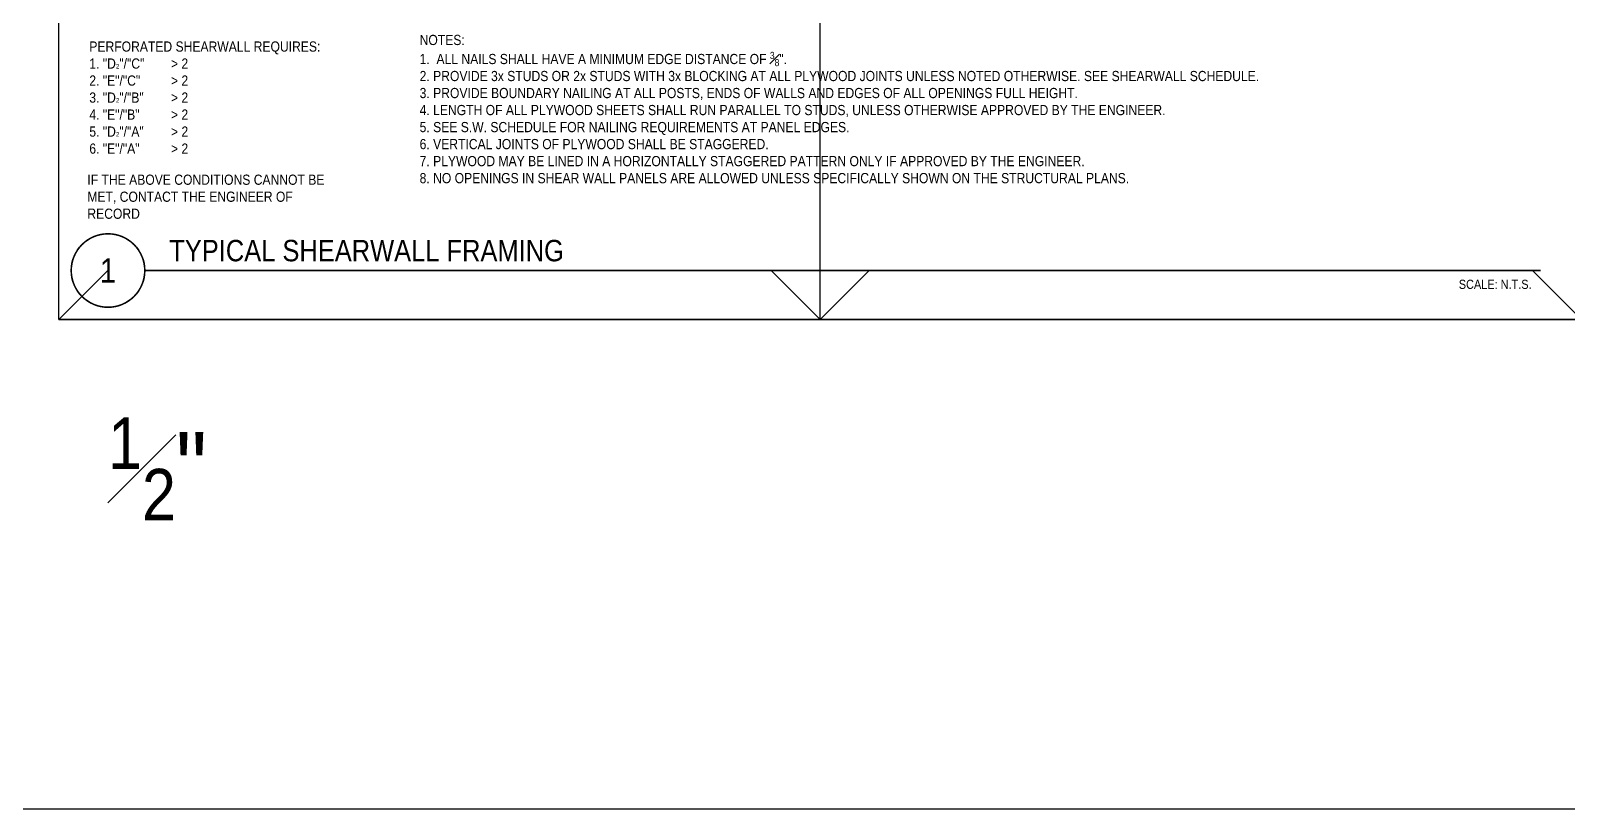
# Model space of a CAD drawing. Header units: inches. Extents: x -16404 to 14624, y -1591 to 16152.
# Drawn here: x -9135.3 to -8759, y 2760 to 2950.8 of the extents above; entities that cross this region are included whole.
import ezdxf
from ezdxf.enums import TextEntityAlignment as Align

# ---------------------------------------------------------------- set-up
doc = ezdxf.new("R2010")
doc.units = ezdxf.units.IN
doc.header["$LTSCALE"] = 24
doc.header["$MEASUREMENT"] = 0
doc.linetypes.add('DASHED2', pattern=[0.375, 0.25, -0.125])
doc.layers.get('0').update_dxf_attribs({"linetype": 'CONTINUOUS'})
doc.layers.add('S-ANNO-GRID-NONPLOT', color=251, linetype='CONTINUOUS', plot=False)
doc.layers.add('S-ANNO-NONPLOT', color=253, linetype='CONTINUOUS', plot=False)
doc.layers.add('S-ANNO-NOTE', color=4, linetype='CONTINUOUS')
doc.styles.add('Arial', font='arial.ttf', dxfattribs={"width": 0.85})

# ---------------------------------------------------------------- blocks, each defined once
blk = doc.blocks.new('*U286')
at = {"const_width": 0.375}
for points in [[(-9, 0, -1), (9, 0, 3.732051)], [(-9, 0, 1), (9, 0, -3.732051)]]:
    blk.add_lwpolyline(points, format="xyb", dxfattribs=at)
blk.add_lwpolyline([(9, 0), (350.84, 0)], dxfattribs=at)
blk.add_circle((0, 0), 9)
at = {"style": 'Arial', "width": 0.85}
for tag, p in [('DWG_TITLE_1', (15, 12.38)), ('DWG_TITLE_2', (15, 4.88))]:
    blk.add_attdef(tag, text='', height=5.25, dxfattribs=at).set_placement(p, align=Align.MIDDLE_LEFT)
blk.add_attdef('#', text='', height=6, dxfattribs=at).set_placement((0, 0), align=Align.MIDDLE_CENTER)
blk.add_attdef('SCALE', text='', height=2.25, dxfattribs=at).set_placement((348.59, -2.25), align=Align.TOP_RIGHT)
blk = doc.blocks.new('Se_24x36_DETAILS_GRID')
for p, q in [((0, 0), (0, 7.667)), ((7.767, 0), (7.767, 7.667)), ((0, 0), (0.5, 0.5)), ((7.767, 0), (8.267, 0.5)), ((0, 0), (7.767, 0)), ((7.767, 0), (15.535, 0))]:
    blk.add_line(p, q)
at = {"linetype": 'DASHED2', "ltscale": 0.5}
for p, q in [((7.767, 0), (7.267, 0.5)), ((15.535, 0), (15.035, 0.5))]:
    blk.add_line(p, q, dxfattribs=at)

msp = doc.modelspace()

# ---------------------------------------------------------------- linework, layer by layer
at = {"layer": 'S-ANNO-GRID-NONPLOT'}
msp.add_lwpolyline([(-6513.41764, 2880), (-9128.3678, 2880), (-9128.3678, 4440), (-6513.41764, 4440)], close=True, dxfattribs=at)
at = {"layer": 'S-ANNO-NONPLOT', "color": 6}
msp.add_lwpolyline([(-6393.41764, 2760), (-9248.3678, 2760), (-9248.3678, 4560), (-6393.41764, 4560)], close=True, dxfattribs=at)

# ---------------------------------------------------------------- block references
at = {"layer": 'S-ANNO-GRID-NONPLOT', "xscale": 24, "yscale": 24, "zscale": 24}
msp.add_blockref('Se_24x36_DETAILS_GRID', (-9128.3678, 2880), dxfattribs=at)
at = {"layer": 'S-ANNO-NOTE'}
msp.add_blockref('*U286', (-9116.3678, 2892), dxfattribs=at).add_auto_attribs({'#': '1', 'DWG_TITLE_2': 'TYPICAL SHEARWALL FRAMING', 'SCALE': 'SCALE: N.T.S.'})

# ---------------------------------------------------------------- texts
at = {"layer": 'S-ANNO-GRID-NONPLOT', "color": 191, "insert": (-9116.3678, 2856), "char_height": 18, "width": 24.3428571, "attachment_point": 1, "style": 'Arial'}
msp.add_mtext('\\A1;{\\H0.7x;\\S1#2;}"', dxfattribs=at)
at = {"layer": 'S-ANNO-NOTE', "char_height": 2.5, "style": 'Arial'}
for s, insert, width, attachment_point in [('PERFORATED SHEARWALL REQUIRES: {\\L\\P}1. "D{\\H0.45x;2\\H2.2222x;"/"C"^I> 2\\P2. "E"/"C"^I> 2 \\P3. "D\\H0.45x;2\\H2.2222x;"/"B"^I> 2\\P4. "E"/"B"^I> 2\\P5. "D\\H0.45x;2\\H2.2222x;"/"A"^I> 2\\P6. "E"/"A"^I> 2}', (-9120.93844, 2934.35893), 72.59375, 4), ('\\A1;NOTES: \\P1.  ALL NAILS SHALL HAVE A MINIMUM EDGE DISTANCE OF {\\H0.7x;\\S3#8;\\H1.429x;". \\P2. PROVIDE 3x STUDS OR 2x STUDS WITH 3x BLOCKING AT ALL PLYWOOD JOINTS UNLESS NOTED OTHERWISE. SEE SHEARWALL SCHEDULE. \\P3. PROVIDE BOUNDARY NAILING AT ALL POSTS, ENDS OF WALLS AND EDGES OF ALL OPENINGS FULL HEIGHT. \\P4. LENGTH OF ALL PLYWOOD SHEETS SHALL RUN PARALLEL TO STUDS, UNLESS OTHERWISE APPROVED BY THE ENGINEER. \\P5. SEE S.W. SCHEDULE FOR NAILING REQUIREMENTS AT PANEL EDGES. \\P6. VERTICAL JOINTS OF PLYWOOD SHALL BE STAGGERED. \\P7. PLYWOOD MAY BE LINED IN A HORIZONTALLY STAGGERED PATTERN ONLY IF APPROVED BY THE ENGINEER.  \\P8. NO OPENINGS IN SHEAR WALL PANELS ARE ALLOWED UNLESS SPECIFICALLY SHOWN ON THE STRUCTURAL PLANS.}', (-9040.05659, 2949.74204), 235.1875, 1), ('IF THE ABOVE CONDITIONS CANNOT BE MET, CONTACT THE ENGINEER OF RECORD', (-9121.41767, 2910.06686), 58.4536774, 4)]:
    msp.add_mtext(s, dxfattribs=dict(at, insert=insert, width=width, attachment_point=attachment_point))

doc.saveas('drawing.dxf')
